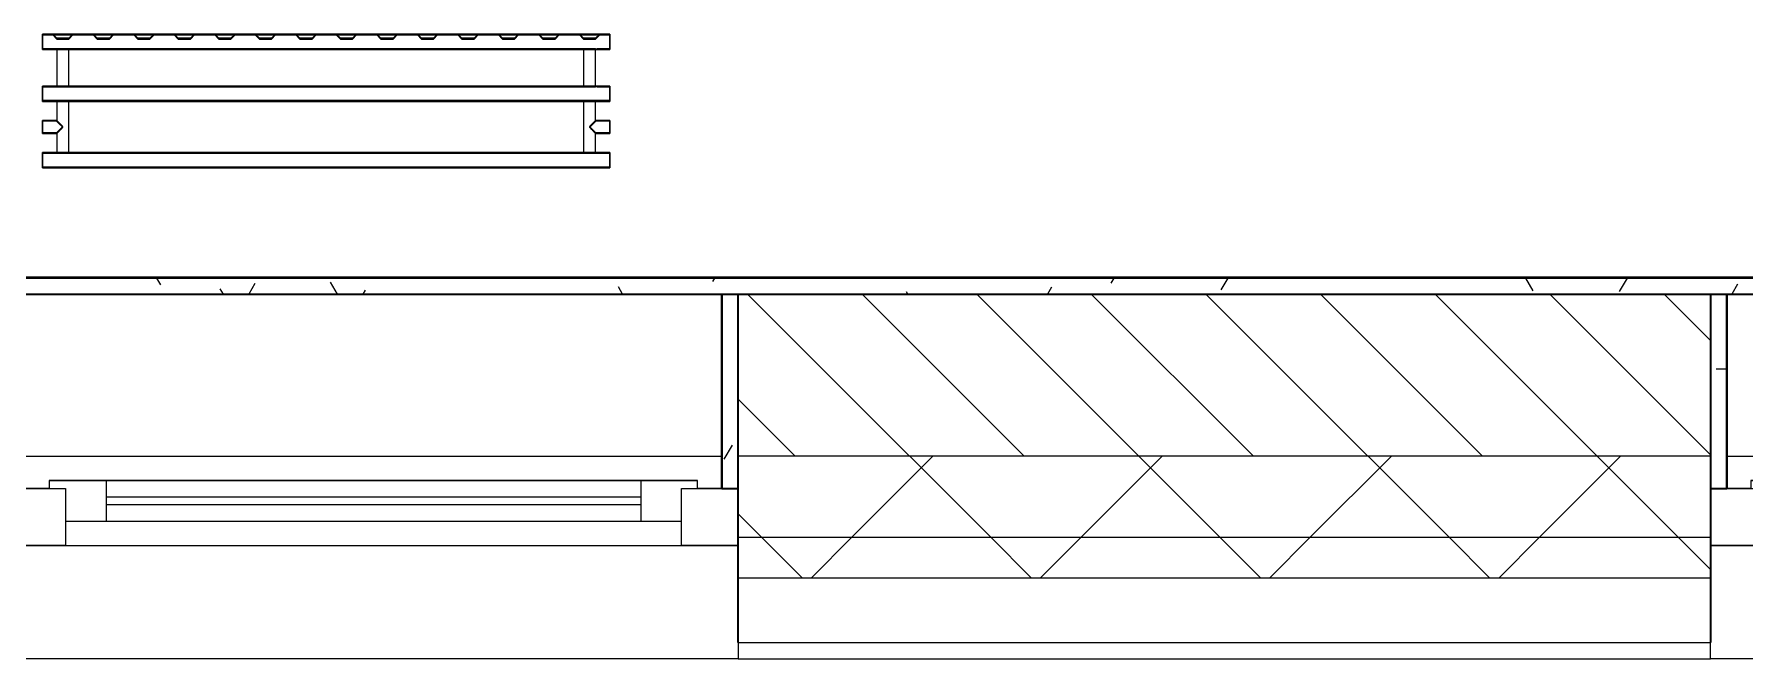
# Model space of a CAD drawing. Header units: millimetres. Extents: x 3914 to 443608, y -156176 to 78197.
# Drawn here: x 252076 to 254187, y -142678 to -141907 of the extents above; entities that cross this region are included whole.
import ezdxf

# ---------------------------------------------------------------- set-up
doc = ezdxf.new("R2010")
doc.units = ezdxf.units.MM
for name, color, linetype, lineweight in [('A-GLAZ', 7, 'Continuous', 9), ('A-GLAZ-1', 7, 'Continuous', 5), ('A-WALL', 7, 'Continuous', 5), ('A-WALL-1', 7, 'Continuous', 35), ('I-WALL', 7, 'Continuous', 5)]:
    doc.layers.add(name, color=color, linetype=linetype, lineweight=lineweight)
doc.layers.add('A-WALL-FNSH-1', color=9, linetype='Continuous', lineweight=5, true_color=0x808080)
doc.layers.add('M-EQPM-1', color=7, linetype='Continuous', lineweight=9, true_color=0xb2b2b2)
pattern_1 = [(45, (174964.42, -145977.62), (-141.42136, 141.42136), []), (135, (174964.42, -145977.62), (-141.42136, -141.42136), [])]
pattern_2 = [(0, (174964.42, -145977.62), (243.84, 60.96), [20.117, -162.763, 20.117, -162.763, -975.36]), (0, (174964.42, -145977.62), (243.84, 60.96), [-365.76, 20.117, -345.643, 20.117, -162.763, -426.72]), (0, (174964.42, -145977.62), (243.84, 60.96), [-914.4, 20.117, -101.803, 20.117, -284.683]), (120, (175055.86, -145947.14), (-174.71291, 180.691634), [20.117, -162.763, 20.117, -162.763, -975.36]), (120, (175055.86, -145947.14), (-174.71291, 180.691634), [-365.76, 20.117, -345.643, 20.117, -162.763, -426.72]), (120, (175055.86, -145947.14), (-174.71291, 180.691634), [-914.4, 20.117, -101.803, 20.117, -284.683]), (240, (175086.34, -145825.22), (-69.12709, -241.651634), [20.117, -162.763, 20.117, -162.763, -975.36]), (240, (175086.34, -145825.22), (-69.12709, -241.651634), [-365.76, 20.117, -345.643, 20.117, -162.763, -426.72]), (240, (175086.34, -145825.22), (-69.12709, -241.651634), [-914.4, 20.117, -101.803, 20.117, -284.683])]

# ---------------------------------------------------------------- blocks, each defined once
blk = doc.blocks.new('radiator_prado_classic_z_tip_30_po exemplyaru - Classic Z Тип 30-500-V467-Объем проектирования 2 этажа')
at = {"layer": 'M-EQPM-1'}
for p, q in [((0, 228), (0, 210)), ((700, 228), (0, 228)), ((0, 210), (0, 228)), ((0, 228), (12.5, 228)), ((12.5, 228), (37.5, 228)), ((37.5, 228), (12.5, 228)), ((12.5, 228), (37.5, 228)), ((12.5, 228), (17.5, 223)), ((12.5, 228), (17.5, 223)), ((32.5, 223), (17.5, 223)), ((17.5, 223), (32.5, 223)), ((32.5, 223), (37.5, 228)), ((37.5, 228), (32.5, 223)), ((37.5, 228), (62.5, 228)), ((62.5, 228), (87.5, 228)), ((87.5, 228), (62.5, 228)), ((62.5, 228), (87.5, 228)), ((62.5, 228), (67.5, 223)), ((62.5, 228), (67.5, 223)), ((82.5, 223), (67.5, 223)), ((67.5, 223), (82.5, 223)), ((82.5, 223), (87.5, 228)), ((87.5, 228), (82.5, 223)), ((87.5, 228), (112.5, 228)), ((112.5, 228), (137.5, 228)), ((137.5, 228), (112.5, 228)), ((112.5, 228), (137.5, 228)), ((112.5, 228), (117.5, 223)), ((112.5, 228), (117.5, 223)), ((132.5, 223), (117.5, 223)), ((117.5, 223), (132.5, 223)), ((132.5, 223), (137.5, 228)), ((137.5, 228), (132.5, 223)), ((137.5, 228), (162.5, 228)), ((162.5, 228), (187.5, 228)), ((187.5, 228), (162.5, 228)), ((162.5, 228), (187.5, 228)), ((162.5, 228), (167.5, 223)), ((162.5, 228), (167.5, 223)), ((182.5, 223), (167.5, 223)), ((167.5, 223), (182.5, 223)), ((182.5, 223), (187.5, 228)), ((187.5, 228), (182.5, 223)), ((187.5, 228), (212.5, 228)), ((212.5, 228), (237.5, 228)), ((237.5, 228), (212.5, 228)), ((212.5, 228), (237.5, 228)), ((212.5, 228), (217.5, 223)), ((212.5, 228), (217.5, 223)), ((232.5, 223), (217.5, 223)), ((217.5, 223), (232.5, 223)), ((232.5, 223), (237.5, 228)), ((237.5, 228), (232.5, 223)), ((237.5, 228), (262.5, 228)), ((262.5, 228), (287.5, 228)), ((287.5, 228), (262.5, 228)), ((262.5, 228), (287.5, 228)), ((262.5, 228), (267.5, 223)), ((262.5, 228), (267.5, 223)), ((282.5, 223), (267.5, 223)), ((267.5, 223), (282.5, 223)), ((282.5, 223), (287.5, 228)), ((287.5, 228), (282.5, 223)), ((287.5, 228), (312.5, 228)), ((312.5, 228), (337.5, 228)), ((337.5, 228), (312.5, 228)), ((312.5, 228), (337.5, 228)), ((312.5, 228), (317.5, 223)), ((312.5, 228), (317.5, 223)), ((332.5, 223), (317.5, 223)), ((317.5, 223), (332.5, 223)), ((332.5, 223), (337.5, 228)), ((337.5, 228), (332.5, 223)), ((337.5, 228), (362.5, 228)), ((362.5, 228), (387.5, 228)), ((387.5, 228), (362.5, 228)), ((362.5, 228), (387.5, 228)), ((362.5, 228), (367.5, 223)), ((362.5, 228), (367.5, 223)), ((382.5, 223), (367.5, 223)), ((367.5, 223), (382.5, 223)), ((382.5, 223), (387.5, 228)), ((387.5, 228), (382.5, 223)), ((387.5, 228), (412.5, 228)), ((412.5, 228), (437.5, 228)), ((437.5, 228), (412.5, 228)), ((412.5, 228), (437.5, 228)), ((412.5, 228), (417.5, 223)), ((412.5, 228), (417.5, 223)), ((432.5, 223), (417.5, 223)), ((417.5, 223), (432.5, 223)), ((432.5, 223), (437.5, 228)), ((437.5, 228), (432.5, 223)), ((437.5, 228), (462.5, 228)), ((462.5, 228), (487.5, 228)), ((487.5, 228), (462.5, 228)), ((462.5, 228), (487.5, 228)), ((462.5, 228), (467.5, 223)), ((462.5, 228), (467.5, 223)), ((482.5, 223), (467.5, 223)), ((467.5, 223), (482.5, 223)), ((482.5, 223), (487.5, 228)), ((487.5, 228), (482.5, 223)), ((487.5, 228), (512.5, 228)), ((512.5, 228), (537.5, 228)), ((537.5, 228), (512.5, 228)), ((512.5, 228), (537.5, 228)), ((512.5, 228), (517.5, 223)), ((512.5, 228), (517.5, 223)), ((532.5, 223), (517.5, 223)), ((517.5, 223), (532.5, 223)), ((532.5, 223), (537.5, 228)), ((537.5, 228), (532.5, 223)), ((537.5, 228), (562.5, 228)), ((562.5, 228), (587.5, 228)), ((587.5, 228), (562.5, 228)), ((562.5, 228), (587.5, 228)), ((562.5, 228), (567.5, 223)), ((562.5, 228), (567.5, 223)), ((582.5, 223), (567.5, 223)), ((567.5, 223), (582.5, 223)), ((582.5, 223), (587.5, 228)), ((587.5, 228), (582.5, 223)), ((587.5, 228), (612.5, 228)), ((612.5, 228), (637.5, 228)), ((637.5, 228), (612.5, 228)), ((612.5, 228), (637.5, 228)), ((612.5, 228), (617.5, 223)), ((617.5, 223), (612.5, 228)), ((632.5, 223), (617.5, 223)), ((617.5, 223), (632.5, 223)), ((632.5, 223), (637.5, 228)), ((637.5, 228), (632.5, 223)), ((637.5, 228), (662.5, 228)), ((662.5, 228), (687.5, 228)), ((687.5, 228), (662.5, 228)), ((662.5, 228), (687.5, 228)), ((662.5, 228), (667.5, 223)), ((662.5, 228), (667.5, 223)), ((682.5, 223), (667.5, 223)), ((667.5, 223), (682.5, 223)), ((682.5, 223), (687.5, 228)), ((687.5, 228), (682.5, 223)), ((687.5, 228), (700, 228)), ((700, 210), (700, 228)), ((700, 228), (700, 210)), ((0, 210), (700, 210)), ((17.8, 210), (0, 210)), ((17.5, 210), (17.5, 164)), ((17.5, 210), (17.5, 164)), ((17.8, 210), (17.5, 210)), ((17.5, 210), (17.8, 210)), ((17.8, 210), (17.5, 210)), ((17.5, 210), (32.5, 210)), ((32.2, 210), (17.8, 210)), ((17.8, 210), (18.5, 210)), ((19.7, 210), (17.8, 210)), ((18.5, 210), (23.1, 210)), ((32.2, 210), (19.7, 210)), ((23.1, 210), (32.2, 210)), ((32.5, 210), (32.2, 210)), ((32.2, 210), (32.5, 210)), ((32.5, 210), (32.2, 210)), ((667.8, 210), (32.2, 210)), ((32.5, 164), (32.5, 210)), ((32.5, 164), (32.5, 210)), ((667.5, 210), (667.5, 164)), ((667.5, 210), (667.5, 164)), ((667.8, 210), (667.5, 210)), ((667.5, 210), (682.5, 210)), ((667.8, 210), (667.5, 210)), ((667.5, 210), (667.8, 210)), ((682.2, 210), (667.8, 210)), ((682.2, 210), (667.8, 210)), ((667.8, 210), (682.2, 210)), ((682.5, 210), (682.2, 210)), ((682.5, 210), (682.2, 210)), ((682.2, 210), (682.5, 210)), ((682.5, 164), (682.5, 210)), ((682.5, 164), (682.5, 210)), ((700, 210), (684.3, 210)), ((700, 164), (0, 164)), ((0, 164), (0, 146)), ((0, 146), (0, 164)), ((0, 164), (17.8, 164)), ((17.8, 164), (17.5, 164)), ((17.5, 164), (17.8, 164)), ((17.8, 164), (17.5, 164)), ((17.5, 164), (32.5, 164)), ((32.2, 164), (17.8, 164)), ((17.8, 164), (26.9, 164)), ((26.9, 164), (17.8, 164)), ((26.9, 164), (30.3, 164)), ((30.3, 164), (26.9, 164)), ((30.3, 164), (32.2, 164)), ((32.2, 164), (30.3, 164)), ((32.5, 164), (32.2, 164)), ((32.2, 164), (32.5, 164)), ((32.5, 164), (32.2, 164)), ((32.2, 164), (667.8, 164)), ((667.8, 164), (667.5, 164)), ((667.5, 164), (682.5, 164)), ((667.8, 164), (667.5, 164)), ((667.5, 164), (667.8, 164)), ((682.2, 164), (667.8, 164)), ((682.2, 164), (667.8, 164)), ((667.8, 164), (682.2, 164)), ((682.5, 164), (682.2, 164)), ((682.5, 164), (682.2, 164)), ((682.2, 164), (682.5, 164)), ((684.3, 164), (700, 164)), ((700, 146), (700, 164)), ((700, 164), (700, 146)), ((0, 146), (700, 146)), ((18.5, 146), (0, 146)), ((17.5, 146), (17.5, 121.5)), ((17.5, 146), (17.5, 121.5)), ((17.5, 146), (18.5, 146)), ((18.5, 146), (17.5, 146)), ((17.5, 146), (18.5, 146)), ((32.5, 146), (17.5, 146)), ((18.5, 146), (32.2, 146)), ((19.7, 146), (18.5, 146)), ((18.5, 146), (23.1, 146)), ((32.2, 146), (19.7, 146)), ((23.1, 146), (30.3, 146)), ((30.3, 146), (32.2, 146)), ((32.2, 146), (32.5, 146)), ((32.5, 146), (32.2, 146)), ((32.2, 146), (32.5, 146)), ((667.8, 146), (32.2, 146)), ((32.5, 82), (32.5, 146)), ((32.5, 82), (32.5, 146)), ((667.5, 146), (667.5, 82)), ((667.5, 146), (667.5, 82)), ((667.5, 146), (667.8, 146)), ((682.5, 146), (667.5, 146)), ((667.5, 146), (667.8, 146)), ((667.8, 146), (667.5, 146)), ((667.8, 146), (681.5, 146)), ((667.8, 146), (681.5, 146)), ((681.5, 146), (667.8, 146)), ((681.5, 146), (682.5, 146)), ((681.5, 146), (682.5, 146)), ((682.5, 146), (681.5, 146)), ((700, 146), (681.5, 146)), ((682.5, 121.5), (682.5, 146)), ((682.5, 121.5), (682.5, 146)), ((17.5, 121.5), (0, 121.5)), ((17.5, 121.5), (0, 121.5)), ((0, 121.5), (0, 120.5)), ((0, 106.5), (0, 121.5)), ((0, 120.5), (0, 107.5)), ((0, 120.5), (0, 119.3)), ((0, 114), (0, 120.5)), ((0, 120.5), (0, 120.5)), ((0, 119.3), (0, 117.8)), ((0, 117.8), (0, 114)), ((0, 114), (0, 110.3)), ((0, 107.5), (0, 114)), ((0, 110.3), (0, 108.7)), ((0, 108.7), (0, 107.5)), ((0, 107.5), (0, 106.5)), ((0, 107.5), (0, 107.5)), ((0, 106.5), (17.5, 106.5)), ((0, 106.5), (17.5, 106.5)), ((17.5, 106.5), (17.5, 82)), ((17.5, 106.5), (17.5, 82)), ((700, 121.5), (682.5, 121.5)), ((700, 121.5), (682.5, 121.5)), ((682.5, 82), (682.5, 106.5)), ((682.5, 106.5), (700, 106.5)), ((682.5, 82), (682.5, 106.5)), ((682.5, 106.5), (700, 106.5)), ((700, 121.5), (700, 106.5)), ((700, 120.5), (700, 121.5)), ((700, 121.5), (700, 120.5)), ((700, 120.5), (700, 121.5)), ((700, 107.5), (700, 120.5)), ((700, 120.5), (700, 107.5)), ((700, 107.5), (700, 120.5)), ((700, 106.5), (700, 107.5)), ((700, 107.5), (700, 106.5)), ((700, 106.5), (700, 107.5)), ((700, 82), (0, 82)), ((0, 82), (0, 64)), ((0, 64), (0, 82)), ((0, 82), (18.5, 82)), ((700, 64), (0, 64)), ((0, 64), (700, 64)), ((18.5, 82), (17.5, 82)), ((17.5, 82), (18.5, 82)), ((18.5, 82), (17.5, 82)), ((17.5, 82), (32.5, 82)), ((32.2, 82), (18.5, 82)), ((18.5, 82), (32.2, 82)), ((19.7, 82), (18.5, 82)), ((23.1, 82), (19.7, 82)), ((26.9, 82), (23.1, 82)), ((31.5, 82), (26.9, 82)), ((32.2, 82), (31.5, 82)), ((32.5, 82), (32.2, 82)), ((32.2, 82), (32.5, 82)), ((32.5, 82), (32.2, 82)), ((32.2, 82), (667.8, 82)), ((667.8, 82), (667.5, 82)), ((667.5, 82), (682.5, 82)), ((667.8, 82), (667.5, 82)), ((667.5, 82), (667.8, 82)), ((681.5, 82), (667.8, 82)), ((681.5, 82), (667.8, 82)), ((667.8, 82), (681.5, 82)), ((682.5, 82), (681.5, 82)), ((682.5, 82), (681.5, 82)), ((681.5, 82), (682.5, 82)), ((681.5, 82), (700, 82)), ((700, 64), (700, 82)), ((700, 82), (700, 64))]:
    blk.add_line(p, q, dxfattribs=at)
for points, knots in [([(18.5, 120.5), (18.4, 120.6), (18.3, 120.7), (18.1, 120.9), (17.9, 121.1), (17.8, 121.2), (17.7, 121.3), (17.5, 121.5), (17.5, 121.5), (17.5, 121.5)], [0.7142857, 0.7142857, 0.7142857, 0.7142857, 0.75, 0.7857143, 0.8214286, 0.8571429, 0.8928571, 0.9285714, 1, 1, 1, 1]), ([(17.5, 121.5), (17.5, 121.5), (17.5, 121.5), (17.7, 121.3), (17.8, 121.2), (17.9, 121.1), (18.1, 120.9), (18.3, 120.7), (18.4, 120.6), (18.5, 120.5)], [0, 0, 0, 0, 0.0714286, 0.1071429, 0.1428571, 0.1785714, 0.2142857, 0.25, 0.2857143, 0.2857143, 0.2857143, 0.2857143]), ([(17.5, 121.5), (17.5, 121.5), (17.5, 121.5), (17.7, 121.3), (17.8, 121.2), (17.9, 121.1), (18.1, 120.9), (18.3, 120.7), (18.4, 120.6), (18.5, 120.5)], [0, 0, 0, 0, 0.0714286, 0.1071429, 0.1428571, 0.1785714, 0.2142857, 0.25, 0.2857143, 0.2857143, 0.2857143, 0.2857143]), ([(25, 114), (24.5, 114.5), (23.6, 115.4), (22.4, 116.6), (21.6, 117.4), (21.1, 117.9), (20.8, 118.2), (20.5, 118.5), (20.2, 118.8), (19.8, 119.1), (19.6, 119.4), (19.3, 119.7), (19, 120), (18.7, 120.3), (18.5, 120.5), (18.3, 120.7), (18.1, 120.9), (17.9, 121.1), (17.8, 121.2), (17.7, 121.3), (17.5, 121.5), (17.5, 121.5), (17.5, 121.5)], [0, 0, 0, 0, 0.142857, 0.285714, 0.357143, 0.392857, 0.428571, 0.464286, 0.5, 0.535714, 0.571429, 0.607143, 0.642857, 0.678571, 0.714286, 0.75, 0.785714, 0.821429, 0.857143, 0.892857, 0.928571, 1, 1, 1, 1]), ([(17.5, 106.5), (17.5, 106.5), (17.5, 106.5), (17.7, 106.7), (17.8, 106.8), (17.9, 106.9), (18.1, 107.1), (18.3, 107.3), (18.5, 107.5), (18.7, 107.7), (19, 108), (19.3, 108.3), (19.6, 108.6), (19.8, 108.9), (20.3, 109.3), (20.7, 109.7), (21.1, 110.1), (21.6, 110.6), (22.4, 111.4), (23.6, 112.6), (24.5, 113.5), (25, 114)], [0, 0, 0, 0, 0.071429, 0.107143, 0.142857, 0.178571, 0.214286, 0.25, 0.285714, 0.321429, 0.357143, 0.392857, 0.428571, 0.464286, 0.5, 0.571429, 0.607143, 0.642857, 0.714286, 0.857143, 1, 1, 1, 1]), ([(17.5, 106.5), (17.5, 106.5), (17.5, 106.5), (17.7, 106.7), (17.8, 106.8), (17.9, 106.9), (18.1, 107.1), (18.3, 107.3), (18.4, 107.4), (18.5, 107.5)], [0, 0, 0, 0, 0.0714286, 0.1071429, 0.1428571, 0.1785714, 0.2142857, 0.25, 0.2857143, 0.2857143, 0.2857143, 0.2857143]), ([(18.5, 107.5), (18.4, 107.4), (18.3, 107.3), (18.1, 107.1), (17.9, 106.9), (17.8, 106.8), (17.7, 106.7), (17.5, 106.5), (17.5, 106.5), (17.5, 106.5)], [0.7142857, 0.7142857, 0.7142857, 0.7142857, 0.75, 0.7857143, 0.8214286, 0.8571429, 0.8928571, 0.9285714, 1, 1, 1, 1]), ([(18.5, 107.5), (18.4, 107.4), (18.3, 107.3), (18.1, 107.1), (17.9, 106.9), (17.8, 106.8), (17.7, 106.7), (17.5, 106.5), (17.5, 106.5), (17.5, 106.5)], [0.7142857, 0.7142857, 0.7142857, 0.7142857, 0.75, 0.7857143, 0.8214286, 0.8571429, 0.8928571, 0.9285714, 1, 1, 1, 1]), ([(22.1, 116.9), (21.9, 117.1), (21.6, 117.4), (21.1, 117.9), (20.8, 118.2), (20.5, 118.5), (20.2, 118.8), (19.9, 119.2), (19.7, 119.3), (19.6, 119.4)], [0.2857143, 0.2857143, 0.2857143, 0.2857143, 0.3571429, 0.3928571, 0.4285714, 0.4642857, 0.5, 0.5357143, 0.5714286, 0.5714286, 0.5714286, 0.5714286]), ([(19.6, 119.4), (19.7, 119.3), (19.9, 119.2), (20.3, 118.7), (20.7, 118.3), (21.1, 117.9), (21.6, 117.4), (21.9, 117.1), (22.1, 116.9)], [0.4285714, 0.4285714, 0.4285714, 0.4285714, 0.4642857, 0.5, 0.5714286, 0.6071429, 0.6428571, 0.7142857, 0.7142857, 0.7142857, 0.7142857]), ([(19.6, 119.4), (19.7, 119.3), (19.8, 119.1), (20.3, 118.7), (20.7, 118.3), (21.1, 117.9), (21.6, 117.4), (21.9, 117.1), (22.1, 116.9)], [0.4285714, 0.4285714, 0.4285714, 0.4285714, 0.4642857, 0.5, 0.5714286, 0.6071429, 0.6428571, 0.7142857, 0.7142857, 0.7142857, 0.7142857]), ([(19.6, 108.6), (19.7, 108.7), (19.9, 108.8), (20.3, 109.3), (20.7, 109.7), (21.1, 110.1), (21.6, 110.6), (21.9, 110.9), (22.1, 111.1)], [0.4285714, 0.4285714, 0.4285714, 0.4285714, 0.4642857, 0.5, 0.5714286, 0.6071429, 0.6428571, 0.7142857, 0.7142857, 0.7142857, 0.7142857]), ([(22.1, 111.1), (21.9, 110.9), (21.6, 110.6), (21.1, 110.1), (20.8, 109.8), (20.5, 109.5), (20.2, 109.2), (19.9, 108.8), (19.7, 108.7), (19.6, 108.6)], [0.2857143, 0.2857143, 0.2857143, 0.2857143, 0.3571429, 0.3928571, 0.4285714, 0.4642857, 0.5, 0.5357143, 0.5714286, 0.5714286, 0.5714286, 0.5714286]), ([(22.1, 111.1), (21.9, 110.9), (21.6, 110.6), (21.1, 110.1), (20.8, 109.8), (20.5, 109.5), (20.2, 109.2), (19.8, 108.9), (19.7, 108.7), (19.6, 108.6)], [0.2857143, 0.2857143, 0.2857143, 0.2857143, 0.3571429, 0.3928571, 0.4285714, 0.4642857, 0.5, 0.5357143, 0.5714286, 0.5714286, 0.5714286, 0.5714286]), ([(675, 114), (675.5, 114.5), (676.4, 115.4), (677.6, 116.6), (678.4, 117.4), (678.9, 117.9), (679.2, 118.2), (679.5, 118.5), (679.8, 118.8), (680.1, 119.2), (680.4, 119.4), (680.7, 119.7), (681, 120), (681.3, 120.3), (681.5, 120.5), (681.7, 120.7), (681.9, 120.9), (682.1, 121.1), (682.2, 121.2), (682.3, 121.3), (682.5, 121.5), (682.5, 121.5), (682.5, 121.5)], [0, 0, 0, 0, 0.142857, 0.285714, 0.357143, 0.392857, 0.428571, 0.464286, 0.5, 0.535714, 0.571429, 0.607143, 0.642857, 0.678571, 0.714286, 0.75, 0.785714, 0.821429, 0.857143, 0.892857, 0.928571, 1, 1, 1, 1]), ([(682.5, 106.5), (682.5, 106.5), (682.5, 106.5), (682.3, 106.7), (682.2, 106.8), (682.1, 106.9), (681.9, 107.1), (681.7, 107.3), (681.5, 107.5), (681.3, 107.7), (681, 108), (680.7, 108.3), (680.4, 108.6), (680.1, 108.8), (679.7, 109.3), (679.3, 109.7), (678.9, 110.1), (678.4, 110.6), (677.6, 111.4), (676.4, 112.6), (675.5, 113.5), (675, 114)], [0, 0, 0, 0, 0.071429, 0.107143, 0.142857, 0.178571, 0.214286, 0.25, 0.285714, 0.321429, 0.357143, 0.392857, 0.428571, 0.464286, 0.5, 0.571429, 0.607143, 0.642857, 0.714286, 0.857143, 1, 1, 1, 1]), ([(680.4, 119.4), (680.3, 119.3), (680.1, 119.2), (679.7, 118.7), (679.3, 118.3), (678.9, 117.9), (678.4, 117.4), (678.1, 117.1), (677.9, 116.9)], [0.4285714, 0.4285714, 0.4285714, 0.4285714, 0.4642857, 0.5, 0.5714286, 0.6071429, 0.6428571, 0.7142857, 0.7142857, 0.7142857, 0.7142857]), ([(677.9, 116.9), (678.1, 117.1), (678.4, 117.4), (678.9, 117.9), (679.2, 118.2), (679.5, 118.5), (679.8, 118.8), (680.1, 119.2), (680.3, 119.3), (680.4, 119.4)], [0.2857143, 0.2857143, 0.2857143, 0.2857143, 0.3571429, 0.3928571, 0.4285714, 0.4642857, 0.5, 0.5357143, 0.5714286, 0.5714286, 0.5714286, 0.5714286]), ([(679.2, 118.2), (679.1, 118.1), (678.9, 117.9), (678.4, 117.4), (678.1, 117.1), (677.9, 116.9)], [0.5714286, 0.5714286, 0.5714286, 0.5714286, 0.6071429, 0.6428571, 0.7142857, 0.7142857, 0.7142857, 0.7142857]), ([(677.9, 111.1), (678.1, 110.9), (678.4, 110.6), (678.9, 110.1), (679.2, 109.8), (679.5, 109.5), (679.8, 109.2), (680.1, 108.8), (680.3, 108.7), (680.4, 108.6)], [0.2857143, 0.2857143, 0.2857143, 0.2857143, 0.3571429, 0.3928571, 0.4285714, 0.4642857, 0.5, 0.5357143, 0.5714286, 0.5714286, 0.5714286, 0.5714286]), ([(677.9, 111.1), (678.1, 110.9), (678.4, 110.6), (678.9, 110.1), (679.2, 109.8), (679.5, 109.5), (679.8, 109.2), (680.1, 108.8), (680.3, 108.7), (680.4, 108.6)], [0.2857143, 0.2857143, 0.2857143, 0.2857143, 0.3571429, 0.3928571, 0.4285714, 0.4642857, 0.5, 0.5357143, 0.5714286, 0.5714286, 0.5714286, 0.5714286]), ([(680.4, 108.6), (680.3, 108.7), (680.1, 108.8), (679.7, 109.3), (679.3, 109.7), (678.9, 110.1), (678.4, 110.6), (678.1, 110.9), (677.9, 111.1)], [0.4285714, 0.4285714, 0.4285714, 0.4285714, 0.4642857, 0.5, 0.5714286, 0.6071429, 0.6428571, 0.7142857, 0.7142857, 0.7142857, 0.7142857]), ([(680.4, 119.4), (680.3, 119.3), (680.1, 119.2), (679.7, 118.7), (679.4, 118.4), (679.2, 118.2)], [0.4285714, 0.4285714, 0.4285714, 0.4285714, 0.4642857, 0.5, 0.5714286, 0.5714286, 0.5714286, 0.5714286]), ([(682.5, 121.5), (682.5, 121.5), (682.5, 121.5), (682.3, 121.3), (682.2, 121.2), (682.1, 121.1), (681.9, 120.9), (681.7, 120.7), (681.6, 120.6), (681.5, 120.5)], [0, 0, 0, 0, 0.0714286, 0.1071429, 0.1428571, 0.1785714, 0.2142857, 0.25, 0.2857143, 0.2857143, 0.2857143, 0.2857143]), ([(682.5, 121.5), (682.5, 121.5), (682.5, 121.5), (682.3, 121.3), (682.2, 121.2), (682.1, 121.1), (681.9, 120.9), (681.7, 120.7), (681.6, 120.6), (681.5, 120.5)], [0, 0, 0, 0, 0.0714286, 0.1071429, 0.1428571, 0.1785714, 0.2142857, 0.25, 0.2857143, 0.2857143, 0.2857143, 0.2857143]), ([(681.5, 120.5), (681.6, 120.6), (681.7, 120.7), (681.9, 120.9), (682.1, 121.1), (682.2, 121.2), (682.3, 121.3), (682.5, 121.5), (682.5, 121.5), (682.5, 121.5)], [0.7142857, 0.7142857, 0.7142857, 0.7142857, 0.75, 0.7857143, 0.8214286, 0.8571429, 0.8928571, 0.9285714, 1, 1, 1, 1]), ([(681.5, 107.5), (681.6, 107.4), (681.7, 107.3), (681.9, 107.1), (682.1, 106.9), (682.2, 106.8), (682.3, 106.7), (682.5, 106.5), (682.5, 106.5), (682.5, 106.5)], [0.7142857, 0.7142857, 0.7142857, 0.7142857, 0.75, 0.7857143, 0.8214286, 0.8571429, 0.8928571, 0.9285714, 1, 1, 1, 1]), ([(681.5, 107.5), (681.6, 107.4), (681.7, 107.3), (681.9, 107.1), (682.1, 106.9), (682.2, 106.8), (682.3, 106.7), (682.5, 106.5), (682.5, 106.5), (682.5, 106.5)], [0.7142857, 0.7142857, 0.7142857, 0.7142857, 0.75, 0.7857143, 0.8214286, 0.8571429, 0.8928571, 0.9285714, 1, 1, 1, 1]), ([(682.5, 106.5), (682.5, 106.5), (682.5, 106.5), (682.3, 106.7), (682.2, 106.8), (682.1, 106.9), (681.9, 107.1), (681.7, 107.3), (681.6, 107.4), (681.5, 107.5)], [0, 0, 0, 0, 0.0714286, 0.1071429, 0.1428571, 0.1785714, 0.2142857, 0.25, 0.2857143, 0.2857143, 0.2857143, 0.2857143])]:
    blk.add_open_spline(points, degree=3, knots=knots, dxfattribs=at)
for points in [[(19.6, 119.4), (19.5, 119.5), (19.3, 119.7), (19, 120), (18.7, 120.3), (18.6, 120.4), (18.5, 120.5)], [(18.5, 120.5), (18.6, 120.4), (18.7, 120.3), (19, 120), (19.3, 119.7), (19.5, 119.5), (19.6, 119.4)], [(18.5, 120.5), (18.6, 120.4), (18.7, 120.3), (19, 120), (19.3, 119.7), (19.5, 119.5), (19.6, 119.4)], [(18.5, 107.5), (18.6, 107.6), (18.7, 107.7), (19, 108), (19.3, 108.3), (19.5, 108.5), (19.6, 108.6)], [(19.6, 108.6), (19.5, 108.5), (19.3, 108.3), (19, 108), (18.7, 107.7), (18.6, 107.6), (18.5, 107.5)], [(19.6, 108.6), (19.5, 108.5), (19.3, 108.3), (19, 108), (18.7, 107.7), (18.6, 107.6), (18.5, 107.5)], [(25, 114), (24.5, 114.5), (23.6, 115.4), (22.6, 116.4), (22.1, 116.9)], [(22.1, 116.9), (22.6, 116.4), (23.6, 115.4), (24.5, 114.5), (25, 114)], [(22.1, 116.9), (22.6, 116.4), (23.6, 115.4), (24.5, 114.5), (25, 114)], [(22.1, 111.1), (22.6, 111.6), (23.6, 112.6), (24.5, 113.5), (25, 114)], [(25, 114), (24.5, 113.5), (23.6, 112.6), (22.6, 111.6), (22.1, 111.1)], [(25, 114), (24.5, 113.5), (23.6, 112.6), (22.6, 111.6), (22.1, 111.1)], [(677.9, 116.9), (677.4, 116.4), (676.4, 115.4), (675.5, 114.5), (675, 114)], [(677.9, 116.9), (677.4, 116.4), (676.4, 115.4), (675.5, 114.5), (675, 114)], [(675, 114), (675.5, 114.5), (676.4, 115.4), (677.4, 116.4), (677.9, 116.9)], [(675, 114), (675.5, 113.5), (676.4, 112.6), (677.4, 111.6), (677.9, 111.1)], [(675, 114), (675.5, 113.5), (676.4, 112.6), (677.4, 111.6), (677.9, 111.1)], [(677.9, 111.1), (677.4, 111.6), (676.4, 112.6), (675.5, 113.5), (675, 114)], [(681.5, 120.5), (681.4, 120.4), (681.3, 120.3), (681, 120), (680.7, 119.7), (680.5, 119.5), (680.4, 119.4)], [(681.5, 120.5), (681.4, 120.4), (681.3, 120.3), (681, 120), (680.7, 119.7), (680.5, 119.5), (680.4, 119.4)], [(680.4, 119.4), (680.5, 119.5), (680.7, 119.7), (681, 120), (681.3, 120.3), (681.4, 120.4), (681.5, 120.5)], [(680.4, 108.6), (680.5, 108.5), (680.7, 108.3), (681, 108), (681.3, 107.7), (681.4, 107.6), (681.5, 107.5)], [(680.4, 108.6), (680.5, 108.5), (680.7, 108.3), (681, 108), (681.3, 107.7), (681.4, 107.6), (681.5, 107.5)], [(681.5, 107.5), (681.4, 107.6), (681.3, 107.7), (681, 108), (680.7, 108.3), (680.5, 108.5), (680.4, 108.6)]]:
    blk.add_open_spline(points, degree=3, dxfattribs=at)
blk = doc.blocks.new('120_Окно_СКБ_1Ст - 120_Окно_СКБ_1Ст 900х2500_h_-19906150-Объем проектирования 2 этажа')
at = {"layer": 'A-GLAZ'}
for p, q in [((-450, -75), (-450, -5)), ((-450, -5), (-380, -5)), ((-380, -5), (-380, -75)), ((380, -75), (380, -5)), ((380, -5), (450, -5)), ((450, -5), (450, -75)), ((380, -35), (-380, -35)), ((-380, -35), (-380, -75)), ((-330, -85), (-330, -35)), ((330, -85), (330, -35)), ((380, -75), (380, -35)), ((-380, -75), (-450, -75)), ((-380, -75), (-400, -75)), ((-400, -75), (-400, -85)), ((450, -75), (380, -75)), ((400, -75), (380, -75)), ((400, -85), (400, -75)), ((-400, -85), (400, -85)), ((400, -85), (-400, -85))]:
    blk.add_line(p, q, dxfattribs=at)
at = {"layer": 'A-GLAZ-1'}
for p, q in [((450, -5), (-450, -5)), ((-330, -55), (330, -55)), ((-430, -75), (-400, -75)), ((330, -65), (-330, -65)), ((400, -75), (430, -75))]:
    blk.add_line(p, q, dxfattribs=at)

msp = doc.modelspace()

# ---------------------------------------------------------------- hatches: boundary and pattern name
at = {"layer": 'A-WALL'}
h = msp.add_hatch(dxfattribs=at)
h.set_pattern_fill('FP_2', color=256, style=0, pattern_type=2)
h.set_pattern_definition([(135, (174964.42, -145977.62), (-70.71068, -70.71068), [])])
h.paths.add_polyline_path([(255300, -142427.6), (255314.4, -142427.6), (255314.4, -142227.6), (255044.4, -142227.6), (255044.4, -142427.6)])
h.paths.add_polyline_path([(250954.4, -142427.6), (252044.4, -142427.6), (252044.4, -142227.6), (250944.4, -142227.6), (250944.4, -142427.6)])
h.paths.add_polyline_path([(254144.4, -142427.6), (254144.4, -142227.6), (252944.4, -142227.6), (252944.4, -142427.6), (253854.5, -142427.6)])
h = msp.add_hatch(dxfattribs=at)
h.set_pattern_fill('FP_24', color=256, style=0, pattern_type=2)
h.set_pattern_definition(pattern_1)
h.paths.add_polyline_path([(259164.4, -142527.6), (259664.4, -142527.6), (259664.4, -142427.6), (259084.4, -142427.6), (259084.4, -142527.6), (259144.4, -142527.6)])
h.paths.add_polyline_path([(256384.4, -142527.6), (256384.4, -142427.6), (255044.4, -142427.6), (255044.4, -142527.6), (255814.4, -142527.6)])
h.paths.add_polyline_path([(252944.4, -142527.6), (254144.4, -142527.6), (254144.4, -142427.6), (252944.4, -142427.6)])
h.paths.add_polyline_path([(250954.4, -142527.6), (252044.4, -142527.6), (252044.4, -142427.6), (250664.4, -142427.6), (250664.4, -142527.6), (250944.4, -142527.6)])
h = msp.add_hatch(dxfattribs=at)
h.set_pattern_fill('FP_24', color=256, style=0, pattern_type=2)
h.set_pattern_definition(pattern_1)
h.paths.add_polyline_path([(259673.7, -142577.6), (259764.4, -142577.6), (259764.4, -142527.6), (259084.4, -142527.6), (259084.4, -142577.6), (259664.4, -142577.6)])
h.paths.add_polyline_path([(256384.4, -142577.6), (256384.4, -142527.6), (255044.4, -142527.6), (255044.4, -142577.6), (255814.4, -142577.6)])
h.paths.add_polyline_path([(254144.4, -142577.6), (254144.4, -142527.6), (252944.4, -142527.6), (252944.4, -142577.6), (253854.5, -142577.6)])
h.paths.add_polyline_path([(250844.4, -142577.6), (252044.4, -142577.6), (252044.4, -142527.6), (250664.4, -142527.6), (250664.4, -142577.6), (250817.4, -142577.6)])
at = {"layer": 'I-WALL'}
h = msp.add_hatch(dxfattribs=at)
h.set_pattern_fill('FP_191', color=256, style=0, pattern_type=2)
h.set_pattern_definition(pattern_2)
h.paths.add_polyline_path([(255300, -142227.6), (255304.4, -142227.6), (255304.4, -142207.6), (251218.8, -142207.6), (251218.8, -142227.6), (254938.7, -142227.6)])
h = msp.add_hatch(dxfattribs=at)
h.set_pattern_fill('FP_191', color=256, style=0, pattern_type=2)
h.set_pattern_definition(pattern_2)
h.paths.add_polyline_path([(252944.4, -142467.6), (252944.4, -142227.6), (252924.4, -142227.6), (252924.4, -142467.6)])
h = msp.add_hatch(dxfattribs=at)
h.set_pattern_fill('FP_191', color=256, style=0, pattern_type=2)
h.set_pattern_definition(pattern_2)
h.paths.add_polyline_path([(254164.4, -142467.6), (254164.4, -142227.6), (254144.4, -142227.6), (254144.4, -142467.6)])

# ---------------------------------------------------------------- linework, layer by layer
at = {"layer": 'A-WALL'}
for p, q in [((252064.4, -142427.6), (252924.4, -142427.6)), ((254144.4, -142427.6), (252944.4, -142427.6)), ((254164.4, -142427.6), (255024.4, -142427.6)), ((252944.4, -142527.6), (254144.4, -142527.6)), ((252944.4, -142577.6), (254144.4, -142577.6)), ((252944.4, -142657.6), (254144.4, -142657.6)), ((252944.4, -142677.6), (252044.4, -142677.6)), ((255044.4, -142677.6), (254144.4, -142677.6))]:
    msp.add_line(p, q, dxfattribs=at)
at = {"layer": 'A-WALL-1'}
for p, q in [((250944.4, -142227.6), (255314.4, -142227.6)), ((252924.4, -142227.6), (252924.4, -142467.6)), ((252944.4, -142657.6), (252944.4, -142227.6)), ((254144.4, -142227.6), (254144.4, -142657.6)), ((254164.4, -142467.6), (254164.4, -142227.6)), ((252924.4, -142467.6), (252944.4, -142467.6)), ((254144.4, -142467.6), (254164.4, -142467.6))]:
    msp.add_line(p, q, dxfattribs=at)
at = {"layer": 'A-WALL-FNSH-1'}
for p, q in [((255293.4, -142206.6), (251238.8, -142206.6)), ((251238.8, -142207.6), (255044.4, -142207.6)), ((252923.4, -142227.6), (252923.4, -142467.6)), ((254165.4, -142467.6), (254165.4, -142227.6)), ((252923.4, -142467.6), (252924.4, -142467.6)), ((254164.4, -142467.6), (254165.4, -142467.6)), ((252944.4, -142657.6), (252944.4, -142677.6)), ((254144.4, -142677.6), (254144.4, -142657.6)), ((252944.4, -142677.6), (254144.4, -142677.6))]:
    msp.add_line(p, q, dxfattribs=at)

# ---------------------------------------------------------------- block references
at = {"layer": 'A-GLAZ', "color": 3, "rotation": 180}
for p in [(252494.4, -142542.6), (254594.4, -142542.6)]:
    msp.add_blockref('120_Окно_СКБ_1Ст - 120_Окно_СКБ_1Ст 900х2500_h_-19906150-Объем проектирования 2 этажа', p, dxfattribs=at)
at = {"layer": 'M-EQPM-1'}
for p in [(252086.1, -142134.7), (252086.1, -142135.6)]:
    msp.add_blockref('radiator_prado_classic_z_tip_30_po exemplyaru - Classic Z Тип 30-500-V467-Объем проектирования 2 этажа', p, dxfattribs=at)

doc.saveas('drawing.dxf')
